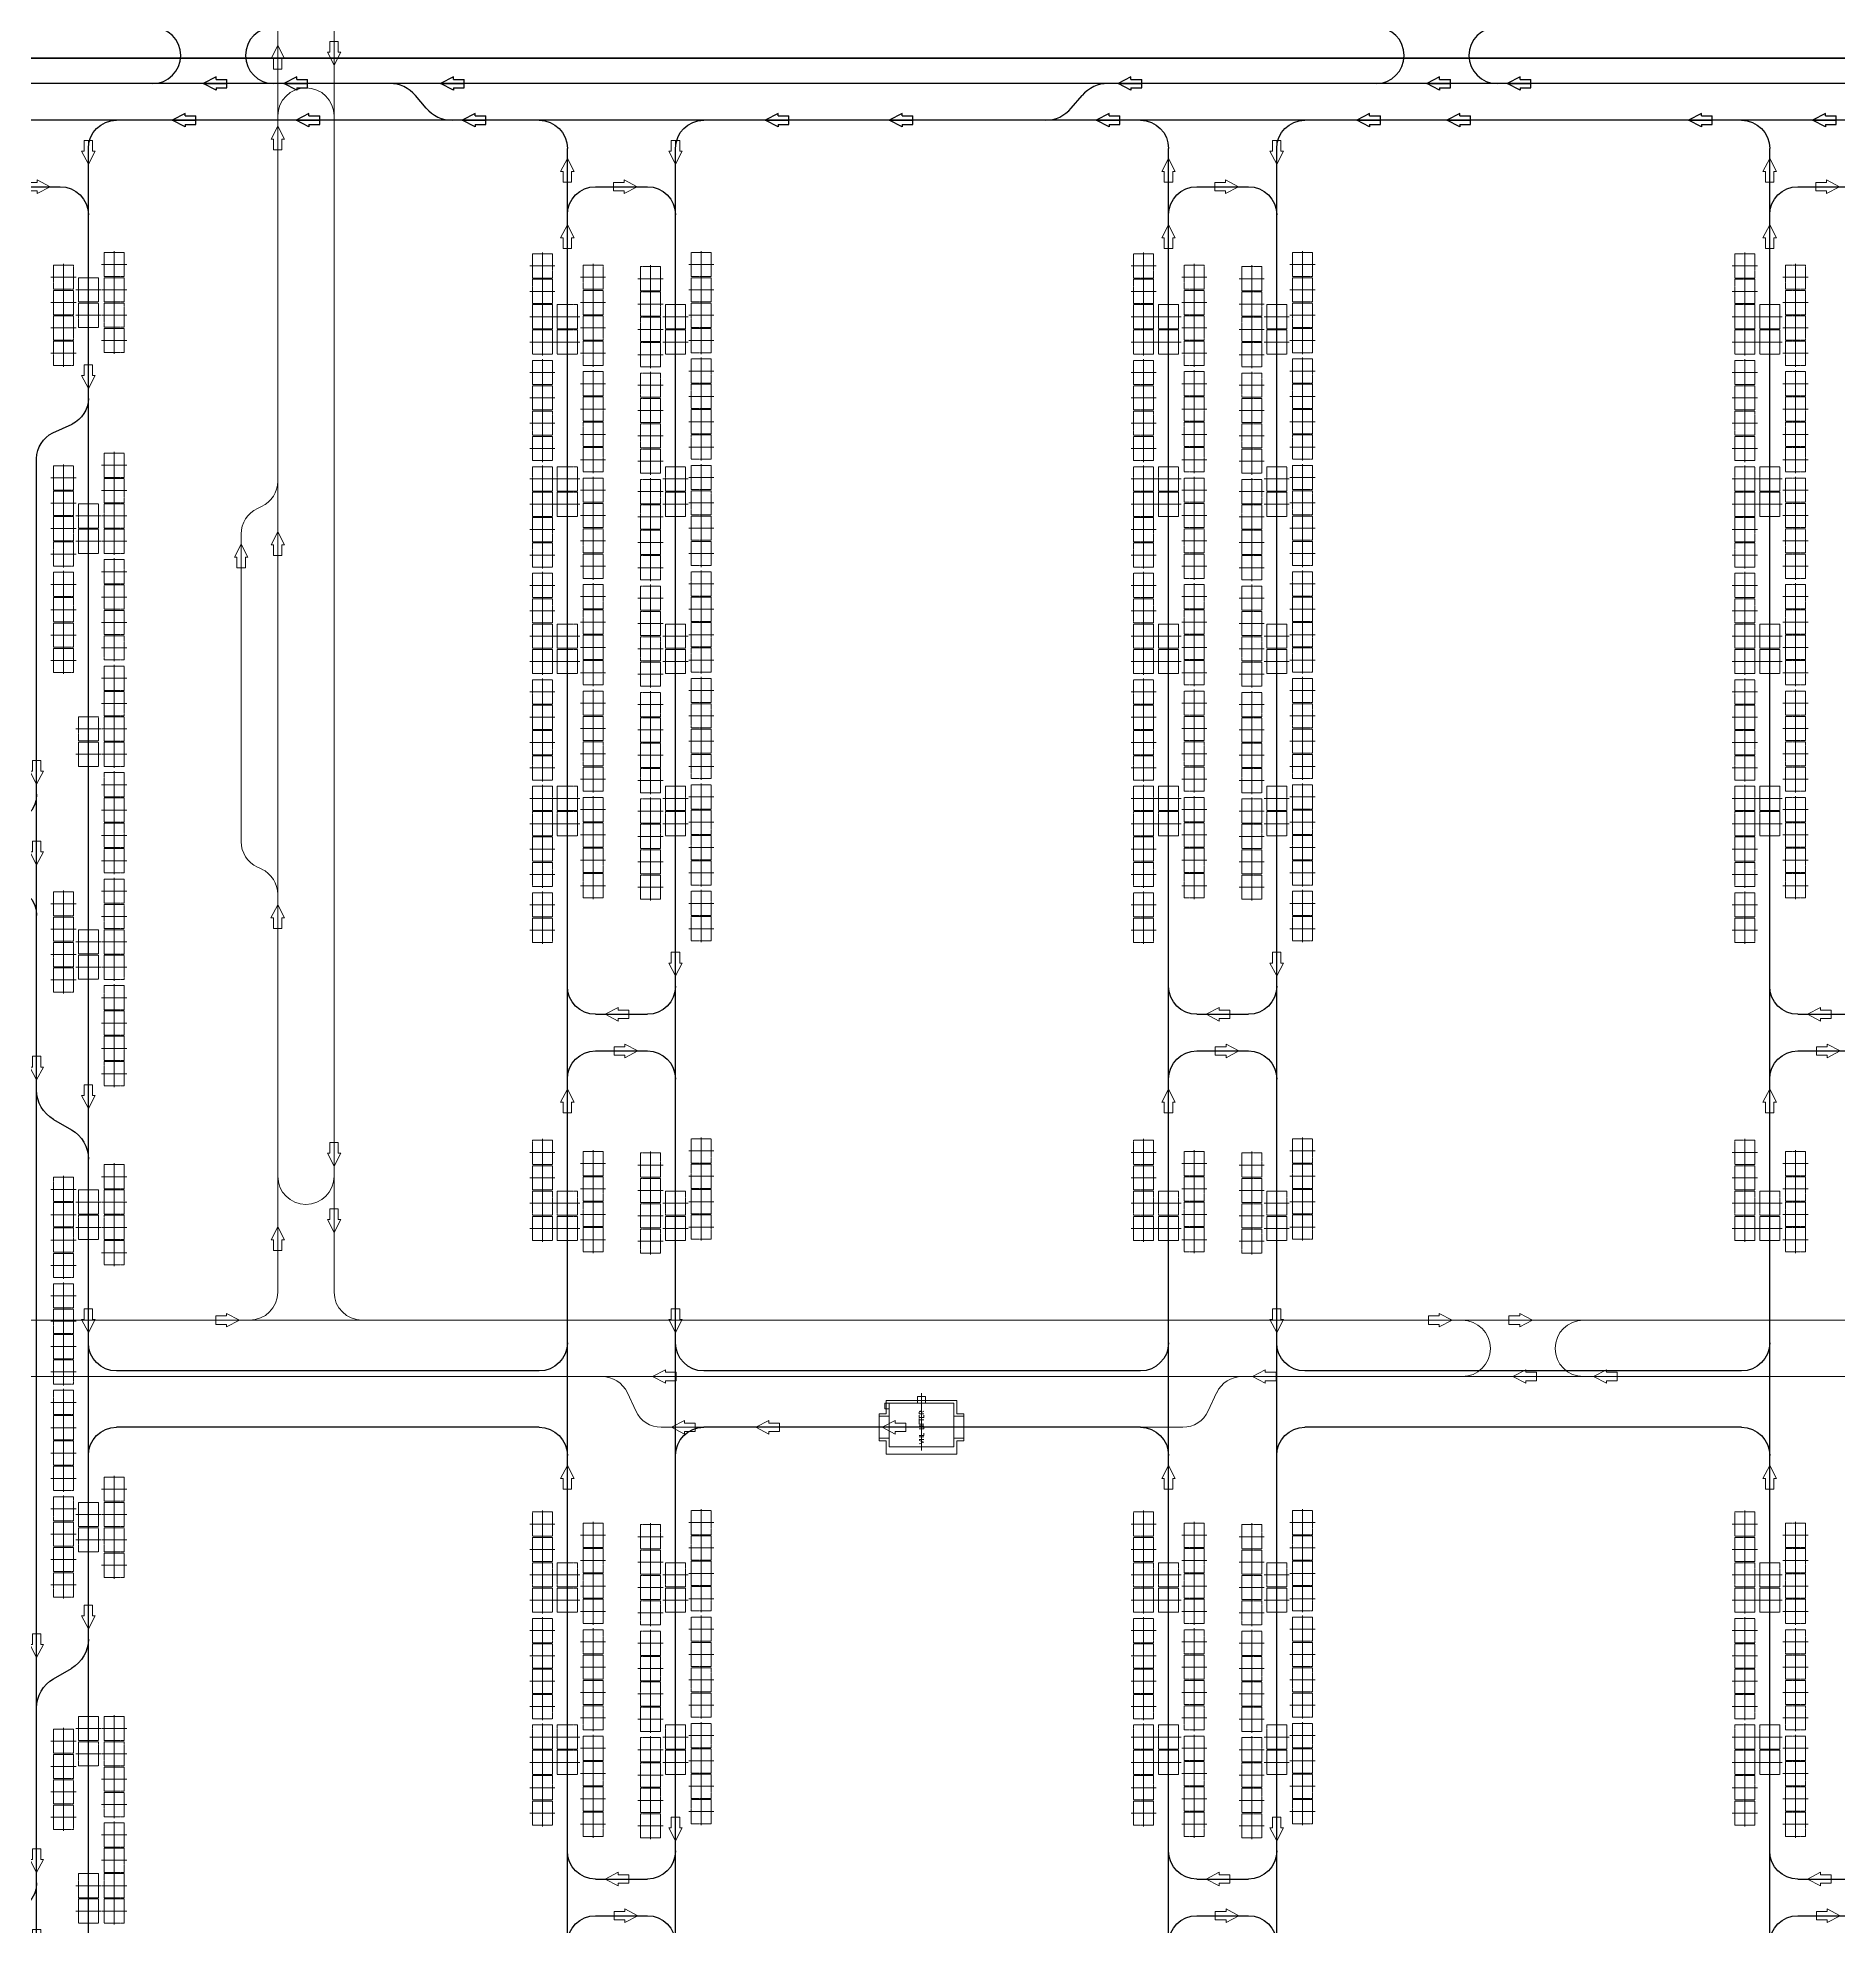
# Model space of a CAD drawing. Header units: millimetres. Extents: x -128 to 670218, y 27186 to 149492.
# Drawn here: x 193963 to 225927, y 46829 to 80349 of the extents above; entities that cross this region are included whole.
import ezdxf
from ezdxf.enums import TextEntityAlignment as Align

# ---------------------------------------------------------------- set-up
doc = ezdxf.new("R2010")
doc.units = ezdxf.units.MM
for name, pattern in [('ACAD_ISO08W100', [36, 24, -3, 6, -3]), ('AM_ISO08W050', [18, 12, -1.5, 3, -1.5]), ('XAT-M16_6F_EQ Layout_20211120$0$ACAD_ISO08W100', [36, 24, -3, 6, -3])]:
    doc.linetypes.add(name, pattern=pattern)
for name, color, linetype, lineweight in [('_CLINE', 4, 'XAT-M16_6F_EQ Layout_20211120$0$ACAD_ISO08W100', 9), ('CL', 4, 'Continuous', 9), ('CLINE', 4, 'ACAD_ISO08W100', 9), ('DIRECT', 40, 'Continuous', 9), ('LINE_EQ', 4, 'AM_ISO08W050', 20), ('LINE_STB', 151, 'Continuous', 30), ('Rail Block(Upper)', 191, 'Continuous', 18), ('Rail_H6022(Upper)', 6, 'Continuous', 18), ('TXT', 3, 'Continuous', 9), ('ZONE', 8, 'Continuous', 9)]:
    doc.layers.add(name, color=color, linetype=linetype, lineweight=lineweight)
doc.layers.add('Rail_H4822(Lower)', color=7, linetype='Continuous')
doc.styles.add('CF-FNT', font='romans.shx', dxfattribs={"width": 0.85, "bigfont": 'bigfont.shx'})

# ---------------------------------------------------------------- blocks, each defined once
blk = doc.blocks.new('*U3')
at = {"color": 0, "linetype": 'ByBlock'}
for p, q in [((-120, -230), (0, 0)), ((0, 0), (0, -420)), ((120, -230), (0, 0)), ((-75, -230), (-120, -230)), ((-75, -230), (-75, -420)), ((75, -230), (75, -420)), ((75, -230), (120, -230)), ((75, -420), (-75, -420))]:
    blk.add_line(p, q, dxfattribs=at)
blk = doc.blocks.new('A$C31676947')
at = {"layer": 'Rail_H4822(Lower)'}
for p, q in [((500, 47250), (500, 500)), ((2420, 47250), (2420, 500)), ((1000, 46570), (1920, 46570)), ((1000, 31870), (1920, 31870)), ((1000, 31220), (1920, 31220)), ((1000, 16520), (1920, 16520)), ((1000, 15870), (1920, 15870)), ((1000, 1180), (1920, 1180))]:
    blk.add_line(p, q, dxfattribs=at)
for centre, start, end in [((0, 47250), 0, 90), ((2920, 47250), 90, 180), ((1000, 46070), 90, 180), ((1920, 46070), 0, 90), ((1000, 32370), 180, 270), ((1920, 32370), 270, 0), ((1000, 30720), 90, 180), ((1920, 30720), 0, 90), ((0, 23700), 270, 0), ((2920, 23700), 180, 270), ((0, 21700), 0, 90), ((2920, 21700), 90, 180), ((1000, 17020), 180, 270), ((1920, 17020), 270, 0), ((1000, 15370), 90, 180), ((1920, 15370), 0, 90), ((1000, 1680), 180, 270), ((1920, 1680), 270, 0), ((0, 500), 270, 0), ((2920, 500), 180, 270)]:
    blk.add_arc(centre, 500, start, end, dxfattribs=at)
at = {"layer": 'DIRECT'}
for p, rotation in [((500, 46970), 180), ((1180, 46570), 89.99999999999999), ((500, 32550), 180), ((500, 23880), 180), ((500, 17200), 180), ((500, 1860), 180), ((500, 680), 180), ((1740, 1180), 270)]:
    blk.add_blockref('*U3', p, dxfattribs=dict(at, rotation=rotation))
for p in [(2420, 47070), (2420, 45890), (2420, 30540), (2420, 21520), (2420, 15190), (2420, 780)]:
    blk.add_blockref('*U3', p, dxfattribs=at)
at = {"layer": 'DIRECT', "lineweight": -2}
for p, rotation in [((1750, 31870), 270), ((1170, 31220), 89.99999999999999), ((1750, 16520), 270), ((1170, 15870), 89.99999999999999)]:
    blk.add_blockref('*U3', p, dxfattribs=dict(at, rotation=rotation))
blk = doc.blocks.new('A$Ca08771bd')
at = {"layer": 'Rail_H4822(Lower)'}
for p, q in [((500, 47250), (500, 500)), ((2920, 47250), (2920, 500)), ((1000, 46570), (2420, 46570)), ((2290, 42199), (2630, 42357)), ((2000, 41745), (2000, 6005)), ((1000, 32935), (1500, 32935)), ((1500, 31785), (1000, 31785)), ((2300, 27664), (2620, 27480)), ((2300, 17736), (2620, 17920)), ((1000, 13615), (1500, 13615)), ((1500, 12465), (1000, 12465)), ((2290, 5552), (2630, 5394)), ((1000, 1180), (2420, 1180))]:
    blk.add_line(p, q, dxfattribs=at)
for centre, radius, start, end in [((0, 47250), 500, 0, 90), ((3420, 47250), 500, 90, 180), ((1000, 46070), 500, 90, 180), ((2420, 46070), 500, 0, 90), ((2420, 42811), 500, 294.8882, 0), ((2500, 41745), 500, 114.8882, 180), ((1000, 33435), 500, 180, 270), ((1500, 33435), 500, 270, 0), ((1000, 31285), 500, 90, 180), ((1500, 31285), 500, 0, 90), ((2600, 28184), 600, 180, 240), ((2320, 26960), 600, 0, 60), ((0, 23700), 500, 270, 0), ((3420, 23700), 500, 180, 270), ((0, 21700), 500, 0, 90), ((3420, 21700), 500, 90, 180), ((2320, 18440), 600, 300, 0), ((2600, 17216), 600, 120, 180), ((1000, 14115), 500, 180, 270), ((1500, 14115), 500, 270, 0), ((1000, 11965), 500, 90, 180), ((1500, 11965), 500, 0, 90), ((2500, 6005), 500, 180, 245.1118), ((2420, 4940), 500, 0, 65.1118), ((1000, 1680), 500, 180, 270), ((2420, 1680), 500, 270, 0), ((0, 500), 500, 270, 0), ((3420, 500), 500, 180, 270)]:
    blk.add_arc(centre, radius, start, end, dxfattribs=at)
at = {"layer": 'DIRECT'}
for p, rotation in [((500, 46970), 180), ((1180, 46570), 90), ((500, 33615), 180), ((1320, 32935), 270), ((500, 32185), 180), ((1180, 31785), 90), ((500, 23880), 180), ((500, 14295), 180), ((1320, 13615), 270), ((500, 12865), 180), ((1180, 12465), 90), ((500, 1860), 180), ((500, 680), 180), ((2240, 1180), 270)]:
    blk.add_blockref('*U3', p, dxfattribs=dict(at, rotation=rotation))
for p in [(2920, 47070), (2920, 45890), (2920, 41911), (2000, 32535), (2000, 31105), (2920, 21520), (2000, 13215), (2000, 11785), (2920, 780)]:
    blk.add_blockref('*U3', p, dxfattribs=at)
at = {"layer": 'DIRECT', "lineweight": -2}
for p in [(2000, 27287), (2920, 26780), (2920, 17543), (2000, 17036), (2920, 4760)]:
    blk.add_blockref('*U3', p, dxfattribs=at)
blk = doc.blocks.new('*U545')
at = {"color": 0, "linetype": 'ByBlock'}
for p, q in [((-120, -230), (0, 0)), ((0, 0), (0, -420)), ((120, -230), (0, 0)), ((-75, -230), (-120, -230)), ((-75, -230), (-75, -420)), ((75, -230), (75, -420)), ((75, -230), (120, -230)), ((75, -420), (-75, -420))]:
    blk.add_line(p, q, dxfattribs=at)
blk = doc.blocks.new('*U547')
at = {"color": 0, "linetype": 'ByBlock'}
for p, q in [((-120, -230), (0, 0)), ((0, 0), (0, -420)), ((120, -230), (0, 0)), ((-75, -230), (-120, -230)), ((-75, -230), (-75, -420)), ((75, -230), (75, -420)), ((75, -230), (120, -230)), ((75, -420), (-75, -420))]:
    blk.add_line(p, q, dxfattribs=at)
blk = doc.blocks.new('*U414')
at = {"color": 0, "linetype": 'ByBlock'}
for p, q in [((-120, -230), (0, 0)), ((0, 0), (0, -420)), ((120, -230), (0, 0)), ((-75, -230), (-120, -230)), ((-75, -230), (-75, -420)), ((75, -230), (75, -420)), ((75, -230), (120, -230)), ((75, -420), (-75, -420))]:
    blk.add_line(p, q, dxfattribs=at)
blk = doc.blocks.new('*U416')
at = {"color": 0, "linetype": 'ByBlock'}
for p, q in [((-120, -230), (0, 0)), ((0, 0), (0, -420)), ((120, -230), (0, 0)), ((-75, -230), (-120, -230)), ((-75, -230), (-75, -420)), ((75, -230), (75, -420)), ((75, -230), (120, -230)), ((75, -420), (-75, -420))]:
    blk.add_line(p, q, dxfattribs=at)
blk = doc.blocks.new('*U428')
at = {"color": 0, "linetype": 'ByBlock'}
for p, q in [((-120, -230), (0, 0)), ((0, 0), (0, -420)), ((120, -230), (0, 0)), ((-75, -230), (-120, -230)), ((-75, -230), (-75, -420)), ((75, -230), (75, -420)), ((75, -230), (120, -230)), ((75, -420), (-75, -420))]:
    blk.add_line(p, q, dxfattribs=at)
blk = doc.blocks.new('*U430')
at = {"color": 0, "linetype": 'ByBlock'}
for p, q in [((-120, -230), (0, 0)), ((0, 0), (0, -420)), ((120, -230), (0, 0)), ((-75, -230), (-120, -230)), ((-75, -230), (-75, -420)), ((75, -230), (75, -420)), ((75, -230), (120, -230)), ((75, -420), (-75, -420))]:
    blk.add_line(p, q, dxfattribs=at)
blk = doc.blocks.new('*U432')
at = {"color": 0, "linetype": 'ByBlock'}
for p, q in [((-120, -230), (0, 0)), ((0, 0), (0, -420)), ((120, -230), (0, 0)), ((-75, -230), (-120, -230)), ((-75, -230), (-75, -420)), ((75, -230), (75, -420)), ((75, -230), (120, -230)), ((75, -420), (-75, -420))]:
    blk.add_line(p, q, dxfattribs=at)
blk = doc.blocks.new('*U434')
at = {"color": 0, "linetype": 'ByBlock'}
for p, q in [((-120, -230), (0, 0)), ((0, 0), (0, -420)), ((120, -230), (0, 0)), ((-75, -230), (-120, -230)), ((-75, -230), (-75, -420)), ((75, -230), (75, -420)), ((75, -230), (120, -230)), ((75, -420), (-75, -420))]:
    blk.add_line(p, q, dxfattribs=at)
blk = doc.blocks.new('*U796')
at = {"color": 0, "linetype": 'ByBlock'}
for p, q in [((-120, -230), (0, 0)), ((0, 0), (0, -420)), ((120, -230), (0, 0)), ((-75, -230), (-120, -230)), ((-75, -230), (-75, -420)), ((75, -230), (75, -420)), ((75, -230), (120, -230)), ((75, -420), (-75, -420))]:
    blk.add_line(p, q, dxfattribs=at)
blk = doc.blocks.new('*U798')
at = {"color": 0, "linetype": 'ByBlock'}
for p, q in [((-120, -230), (0, 0)), ((0, 0), (0, -420)), ((120, -230), (0, 0)), ((-75, -230), (-120, -230)), ((-75, -230), (-75, -420)), ((75, -230), (75, -420)), ((75, -230), (120, -230)), ((75, -420), (-75, -420))]:
    blk.add_line(p, q, dxfattribs=at)
blk = doc.blocks.new('*U630')
at = {"color": 0, "linetype": 'ByBlock'}
for p, q in [((-120, -230), (0, 0)), ((0, 0), (0, -420)), ((120, -230), (0, 0)), ((-75, -230), (-120, -230)), ((-75, -230), (-75, -420)), ((75, -230), (75, -420)), ((75, -230), (120, -230)), ((75, -420), (-75, -420))]:
    blk.add_line(p, q, dxfattribs=at)
blk = doc.blocks.new('*U632')
at = {"color": 0, "linetype": 'ByBlock'}
for p, q in [((-120, -230), (0, 0)), ((0, 0), (0, -420)), ((120, -230), (0, 0)), ((-75, -230), (-120, -230)), ((-75, -230), (-75, -420)), ((75, -230), (75, -420)), ((75, -230), (120, -230)), ((75, -420), (-75, -420))]:
    blk.add_line(p, q, dxfattribs=at)
blk = doc.blocks.new('*U353')
at = {"color": 0, "linetype": 'ByBlock'}
for p, q in [((-120, -230), (0, 0)), ((0, 0), (0, -420)), ((120, -230), (0, 0)), ((-75, -230), (-120, -230)), ((-75, -230), (-75, -420)), ((75, -230), (75, -420)), ((75, -230), (120, -230)), ((75, -420), (-75, -420))]:
    blk.add_line(p, q, dxfattribs=at)
blk = doc.blocks.new('*U320')
at = {"color": 0, "linetype": 'ByBlock'}
for p, q in [((-120, -230), (0, 0)), ((0, 0), (0, -420)), ((120, -230), (0, 0)), ((-75, -230), (-120, -230)), ((-75, -230), (-75, -420)), ((75, -230), (75, -420)), ((75, -230), (120, -230)), ((75, -420), (-75, -420))]:
    blk.add_line(p, q, dxfattribs=at)
blk = doc.blocks.new('*U323')
at = {"color": 0, "linetype": 'ByBlock'}
for p, q in [((-120, -230), (0, 0)), ((0, 0), (0, -420)), ((120, -230), (0, 0)), ((-75, -230), (-120, -230)), ((-75, -230), (-75, -420)), ((75, -230), (75, -420)), ((75, -230), (120, -230)), ((75, -420), (-75, -420))]:
    blk.add_line(p, q, dxfattribs=at)
blk = doc.blocks.new('*U324')
at = {"color": 0, "linetype": 'ByBlock'}
for p, q in [((-120, -230), (0, 0)), ((0, 0), (0, -420)), ((120, -230), (0, 0)), ((-75, -230), (-120, -230)), ((-75, -230), (-75, -420)), ((75, -230), (75, -420)), ((75, -230), (120, -230)), ((75, -420), (-75, -420))]:
    blk.add_line(p, q, dxfattribs=at)
blk = doc.blocks.new('EG-TR_ARW_1-2')
at = {"color": 0, "linetype": 'ByBlock'}
for p, q in [((-120, -230), (0, 0)), ((0, 0), (0, -420)), ((120, -230), (0, 0)), ((-75, -230), (-120, -230)), ((-75, -230), (-75, -420)), ((75, -230), (75, -420)), ((75, -230), (120, -230)), ((75, -420), (-75, -420))]:
    blk.add_line(p, q, dxfattribs=at)
blk = doc.blocks.new('A$C90e8e326')
at = {"layer": 'Rail_H6022(Upper)'}
for p, q in [((197186, 75000), (197186, 28750)), ((198186, 75000), (198186, 28750)), ((196825, 42659), (196896, 42691)), ((196536, 36745), (196536, 42205)), ((196825, 36291), (196896, 36259)), ((6741, 28250), (324586, 28250)), ((5741, 27250), (261647, 27250)), ((203542, 26640), (203393, 26960)), ((213705, 26640), (213854, 26960)), ((203995, 26350), (213252, 26350))]:
    blk.add_line(p, q, dxfattribs=at)
for centre, start, end in [((197686, 49625), 0, 180), ((196686, 43145), 294.8882, 0), ((197036, 42205), 114.8882, 180), ((197036, 36745), 180, 245.1118), ((196686, 35805), 0, 65.1118), ((197686, 30805), 180, 0), ((196686, 28750), 270, 0), ((198686, 28750), 180, 270), ((218214, 27750), 270, 90), ((220364, 27750), 90, 270), ((202939, 26750), 24.8882, 90), ((214308, 26750), 90, 155.1118), ((203995, 26850), 204.8882, 270), ((213252, 26850), 270, 335.1118)]:
    blk.add_arc(centre, 500, start, end, dxfattribs=at)
at = {"layer": 'Rail_H6022(Upper)', "xscale": -1}
for p in [(197186, 50875), (197186, 49445), (197186, 42245), (196536, 42025), (197185, 35625), (197186, 29905)]:
    blk.add_blockref('EG-TR_ARW_1-2', p, dxfattribs=at)
at = {"layer": 'Rail_H6022(Upper)'}
for p, xscale, rotation in [((198186, 50525), -1, 180), ((198186, 30985), -1, 180), ((198186, 29805), -1, 180), ((196506, 28250), -1, 270), ((218034, 28250), -1, 270), ((219464, 28250), -1, 270), ((203839, 27250), -1.000000000000001, 90), ((219114, 27250), -1.000000000000001, 90), ((220544, 27250), -1.000000000000001, 90), ((204175, 26350), -1.000000000000001, 90)]:
    blk.add_blockref('EG-TR_ARW_1-2', p, dxfattribs=dict(at, xscale=xscale, rotation=rotation))
at = {"layer": 'Rail_H6022(Upper)', "lineweight": -2, "xscale": -1.000000000000001, "rotation": 90}
for p in [(214488, 27250), (205675, 26350)]:
    blk.add_blockref('EG-TR_ARW_1-2', p, dxfattribs=at)
blk = doc.blocks.new('*U825')
at = {"color": 0, "linetype": 'ByBlock', "lineweight": -2}
for points in [[(196, 575), (196, 750), (-196, 750), (-196, 575)], [(-350, -575), (-350, 575), (425, 575), (425, -575)], [(545, -72), (545, 72), (425, 72), (425, -72)], [(196, -750), (196, -575), (-196, -575), (-196, -750)]]:
    blk.add_lwpolyline(points, close=True, dxfattribs=at)
at = {"color": 0}
blk.add_lwpolyline([(325, 650), (325, 575), (425, 575), (425, 650)], close=True, dxfattribs=at)
at = {"layer": 'CL'}
blk.add_line((0, 750), (0, -750), dxfattribs=at)
at = {"layer": 'CLINE'}
blk.add_line((-411, 0), (604, 0), dxfattribs=at)
at = {"layer": 'ZONE'}
for p, q in [((-240, 625), (-240, 750)), ((-240, 750), (240, 750)), ((240, 750), (240, 625)), ((-240, 625), (-475, 625)), ((-475, 625), (-475, -625)), ((240, 625), (475, 625)), ((475, 625), (475, -625)), ((-475, -625), (-240, -625)), ((-240, -625), (-240, -750)), ((240, -750), (240, -625)), ((475, -625), (240, -625)), ((-240, -750), (240, -750))]:
    blk.add_line(p, q, dxfattribs=at)
at = {"layer": 'DIRECT', "lineweight": -2}
blk.add_blockref('EG-TR_ARW_1-2', (0, 700), dxfattribs=at)
at = {"layer": 'TXT', "style": 'CF-FNT', "flags": 8}
blk.add_attdef('UNITID', text='', height=80, dxfattribs=at).set_placement((0, 0), align=Align.MIDDLE_CENTER)
blk = doc.blocks.new('XAT-M16_6F_EQ Layout_20211120$0$EG-12_FOUP_(01)-pv')
at = {"layer": '_CLINE'}
for p, q in [((0, 211), (0, -235)), ((-239, -12), (239, -12))]:
    blk.add_line(p, q, dxfattribs=at)
at = {"layer": 'LINE_EQ'}
blk.add_lwpolyline([(-215, 166), (-215, -190), (215, -190), (215, 166)], close=True, dxfattribs=at)
blk = doc.blocks.new('A$Ca79c4620')
at = {"rotation": 89.99999999999999}
for p in [(945, -882), (945, -1332), (945, -1782), (945, -2232)]:
    blk.add_blockref('XAT-M16_6F_EQ Layout_20211120$0$EG-12_FOUP_(01)-pv', p, dxfattribs=at)
blk = doc.blocks.new('A$Cb83e1a90')
at = {"rotation": 89.99999999999999}
for p in [(-955, -909), (-955, -1359), (-955, -1809), (-955, -2259)]:
    blk.add_blockref('XAT-M16_6F_EQ Layout_20211120$0$EG-12_FOUP_(01)-pv', p, dxfattribs=at)

msp = doc.modelspace()

# ---------------------------------------------------------------- linework, layer by layer
for points in [[(134983, 132785), (262984, 132785), (262984, 79986), (134983, 79986)], [(188839, 79986), (252566, 79986), (252566, 27186), (188839, 27186)]]:
    msp.add_lwpolyline(points, close=True)
at = {"layer": 'Rail_H4822(Lower)'}
for p, q in [((326175, 79536), (76271, 79536)), ((200861, 79098), (200669, 79325)), ((212312, 79098), (212504, 79325)), ((337538, 78886), (75798, 78886)), ((202865, 56686), (195362, 56686)), ((213538, 56686), (205785, 56686)), ((224211, 56686), (216458, 56686)), ((202865, 55686), (195362, 55686)), ((213538, 55686), (205785, 55686)), ((224211, 55686), (216458, 55686))]:
    msp.add_line(p, q, dxfattribs=at)
for centre, radius, start, end in [((196001, 80036), 500, 270, 90), ((198151, 80036), 500, 90, 270), ((217721, 80036), 500, 270, 90), ((219871, 80036), 500, 90, 270), ((200211, 78937), 600, 40.3016, 90), ((212961, 78937), 600, 90, 139.6984), ((201318, 79487), 600, 220.3016, 270), ((211854, 79487), 600, 270, 319.6984)]:
    msp.add_arc(centre, radius, start, end, dxfattribs=at)

# ---------------------------------------------------------------- block references
at = {"layer": 'LINE_EQ', "rotation": 89.99999999999999}
for p in [(194850, 75874), (194850, 75424), (203353, 75398), (205273, 75398), (214026, 75398), (215946, 75398), (224699, 75398), (203353, 74948), (205273, 74948), (214026, 74948), (215946, 74948), (224699, 74948), (203353, 72518), (205273, 72518), (214026, 72518), (215946, 72518), (224699, 72518), (194850, 71862), (203353, 72068), (205273, 72068), (214026, 72068), (215946, 72068), (224699, 72068), (194850, 71412), (203353, 69728), (205273, 69728), (214026, 69728), (215946, 69728), (224699, 69728), (203353, 69278), (205273, 69278), (214026, 69278), (215946, 69278), (224699, 69278), (194850, 68082), (194850, 67632), (203353, 66848), (205273, 66848), (214026, 66848), (215946, 66848), (224699, 66848), (203353, 66398), (205273, 66398), (214026, 66398), (215946, 66398), (224699, 66398), (194850, 64302), (194850, 63852), (194850, 59683), (203353, 59664), (205273, 59664), (214026, 59664), (215946, 59664), (224699, 59664), (194850, 59233), (203353, 59214), (205273, 59214), (214026, 59214), (215946, 59214), (224699, 59214), (194850, 54137), (194850, 53687), (203353, 53067), (205273, 53067), (214026, 53067), (215946, 53067), (224699, 53067), (203353, 52617), (205273, 52617), (214026, 52617), (215946, 52617), (224699, 52617), (194850, 50339), (203353, 50187), (205273, 50187), (214026, 50187), (215946, 50187), (224699, 50187), (194850, 49889), (203353, 49737), (205273, 49737), (214026, 49737), (215946, 49737), (224699, 49737), (194850, 47549), (194850, 47099)]:
    msp.add_blockref('XAT-M16_6F_EQ Layout_20211120$0$EG-12_FOUP_(01)-pv', p, dxfattribs=at)
at = {"layer": 'LINE_STB'}
for name, p in [('A$Ca79c4620', (194362, 77207)), ('A$Cb83e1a90', (195362, 77008)), ('A$Cb83e1a90', (195362, 73445)), ('A$Cb83e1a90', (196262, 73670)), ('A$Cb83e1a90', (196262, 71780)), ('A$Cb83e1a90', (195362, 71555)), ('A$Cb83e1a90', (196262, 69890)), ('A$Cb83e1a90', (196262, 68000)), ('A$Cb83e1a90', (196262, 66110)), ('A$Cb83e1a90', (195362, 65885)), ('A$Cb83e1a90', (196262, 64220)), ('A$Cb83e1a90', (196262, 61042)), ('A$Cb83e1a90', (195362, 60817)), ('A$Cb83e1a90', (195362, 58927)), ('A$Cb83e1a90', (195362, 57037)), ('A$Cb83e1a90', (196262, 55496)), ('A$Cb83e1a90', (195362, 55147)), ('A$Cb83e1a90', (195362, 51023)), ('A$Cb83e1a90', (196262, 51248)), ('A$Cb83e1a90', (196262, 49358))]:
    msp.add_blockref(name, p, dxfattribs=at)
at = {"layer": 'LINE_STB', "rotation": 89.99999999999999}
for p in [(202910, 76298), (205730, 76324), (213583, 76298), (216403, 76324), (224256, 76298), (203810, 76099), (204830, 76073), (205730, 75874), (214483, 76099), (215503, 76073), (216403, 75874), (225156, 76099), (202910, 75848), (203810, 75649), (204830, 75623), (213583, 75848), (214483, 75649), (215503, 75623), (224256, 75848), (225156, 75649), (202910, 75398), (203810, 75199), (205730, 75424), (213583, 75398), (214483, 75199), (216403, 75424), (224256, 75398), (225156, 75199), (202910, 74948), (204830, 75173), (205730, 74974), (213583, 74948), (215503, 75173), (216403, 74974), (224256, 74948), (203810, 74749), (204830, 74723), (214483, 74749), (215503, 74723), (225156, 74749), (202910, 74408), (203810, 74209), (204830, 74183), (205730, 74434), (213583, 74408), (214483, 74209), (215503, 74183), (216403, 74434), (224256, 74408), (225156, 74209), (202910, 73958), (205730, 73984), (213583, 73958), (216403, 73984), (224256, 73958), (202910, 73508), (203810, 73759), (204830, 73733), (205730, 73534), (213583, 73508), (214483, 73759), (215503, 73733), (216403, 73534), (224256, 73508), (225156, 73759), (203810, 73309), (204830, 73283), (214483, 73309), (215503, 73283), (225156, 73309), (202910, 73058), (203810, 72859), (205730, 73084), (213583, 73058), (214483, 72859), (216403, 73084), (224256, 73058), (225156, 72859), (202910, 72518), (204830, 72833), (205730, 72544), (213583, 72518), (215503, 72833), (216403, 72544), (224256, 72518), (203810, 72319), (204830, 72293), (214483, 72319), (215503, 72293), (225156, 72319), (202910, 72068), (203810, 71869), (204830, 71843), (205730, 72094), (213583, 72068), (214483, 71869), (215503, 71843), (216403, 72094), (224256, 72068), (225156, 71869), (202910, 71618), (205730, 71644), (213583, 71618), (216403, 71644), (224256, 71618), (202910, 71168), (203810, 71419), (204830, 71393), (205730, 71194), (213583, 71168), (214483, 71419), (215503, 71393), (216403, 71194), (224256, 71168), (225156, 71419), (203810, 70969), (204830, 70943), (214483, 70969), (215503, 70943), (225156, 70969), (202910, 70628), (205730, 70654), (213583, 70628), (216403, 70654), (224256, 70628), (202910, 70178), (203810, 70429), (204830, 70403), (205730, 70204), (213583, 70178), (214483, 70429), (215503, 70403), (216403, 70204), (224256, 70178), (225156, 70429), (203810, 69979), (204830, 69953), (214483, 69979), (215503, 69953), (225156, 69979), (202910, 69728), (203810, 69529), (204830, 69503), (205730, 69754), (213583, 69728), (214483, 69529), (215503, 69503), (216403, 69754), (224256, 69728), (225156, 69529), (202910, 69278), (205730, 69304), (213583, 69278), (216403, 69304), (224256, 69278), (203810, 69079), (204830, 69053), (214483, 69079), (215503, 69053), (225156, 69079), (202910, 68738), (203810, 68539), (204830, 68513), (205730, 68764), (213583, 68738), (214483, 68539), (215503, 68513), (216403, 68764), (224256, 68738), (225156, 68539), (202910, 68288), (205730, 68314), (213583, 68288), (216403, 68314), (224256, 68288), (202910, 67838), (203810, 68089), (204830, 68063), (205730, 67864), (213583, 67838), (214483, 68089), (215503, 68063), (216403, 67864), (224256, 67838), (225156, 68089), (203810, 67639), (204830, 67613), (214483, 67639), (215503, 67613), (225156, 67639), (202910, 67388), (203810, 67189), (204830, 67163), (205730, 67414), (213583, 67388), (214483, 67189), (215503, 67163), (216403, 67414), (224256, 67388), (225156, 67189), (202910, 66848), (205730, 66874), (213583, 66848), (216403, 66874), (224256, 66848), (203810, 66649), (204830, 66623), (214483, 66649), (215503, 66623), (225156, 66649), (202910, 66398), (203810, 66199), (204830, 66173), (205730, 66424), (213583, 66398), (214483, 66199), (215503, 66173), (216403, 66424), (224256, 66398), (225156, 66199), (202910, 65948), (205730, 65974), (213583, 65948), (216403, 65974), (224256, 65948), (202910, 65498), (203810, 65749), (204830, 65723), (205730, 65524), (213583, 65498), (214483, 65749), (215503, 65723), (216403, 65524), (224256, 65498), (225156, 65749), (203810, 65299), (204830, 65273), (214483, 65299), (215503, 65273), (225156, 65299), (202910, 64958), (205730, 64984), (213583, 64958), (216403, 64984), (224256, 64958), (202910, 64508), (205730, 64534), (213583, 64508), (216403, 64534), (224256, 64508), (202910, 60564), (205730, 60590), (213583, 60564), (216403, 60590), (224256, 60564), (202910, 60114), (203810, 60365), (204830, 60339), (205730, 60140), (213583, 60114), (214483, 60365), (215503, 60339), (216403, 60140), (224256, 60114), (225156, 60365), (203810, 59915), (204830, 59889), (214483, 59915), (215503, 59889), (225156, 59915), (202910, 59664), (203810, 59465), (204830, 59439), (205730, 59690), (213583, 59664), (214483, 59465), (215503, 59439), (216403, 59690), (224256, 59664), (225156, 59465), (202910, 59214), (205730, 59240), (213583, 59214), (216403, 59240), (224256, 59214), (203810, 59015), (204830, 58989), (214483, 59015), (215503, 58989), (225156, 59015), (202910, 53967), (203810, 53768), (204830, 53742), (205730, 53993), (213583, 53967), (214483, 53768), (215503, 53742), (216403, 53993), (224256, 53967), (225156, 53768), (202910, 53517), (205730, 53543), (213583, 53517), (216403, 53543), (224256, 53517), (202910, 53067), (203810, 53318), (204830, 53292), (205730, 53093), (213583, 53067), (214483, 53318), (215503, 53292), (216403, 53093), (224256, 53067), (225156, 53318), (203810, 52868), (204830, 52842), (214483, 52868), (215503, 52842), (225156, 52868), (202910, 52617), (203810, 52418), (204830, 52392), (205730, 52643), (213583, 52617), (214483, 52418), (215503, 52392), (216403, 52643), (224256, 52617), (225156, 52418), (202910, 52077), (205730, 52103), (213583, 52077), (216403, 52103), (224256, 52077), (203810, 51878), (204830, 51852), (214483, 51878), (215503, 51852), (225156, 51878), (202910, 51627), (203810, 51428), (204830, 51402), (205730, 51653), (213583, 51627), (214483, 51428), (215503, 51402), (216403, 51653), (224256, 51627), (225156, 51428), (202910, 51177), (205730, 51203), (213583, 51177), (216403, 51203), (224256, 51177), (202910, 50727), (203810, 50978), (204830, 50952), (205730, 50753), (213583, 50727), (214483, 50978), (215503, 50952), (216403, 50753), (224256, 50727), (225156, 50978), (203810, 50528), (204830, 50502), (214483, 50528), (215503, 50502), (225156, 50528), (202910, 50187), (205730, 50213), (213583, 50187), (216403, 50213), (224256, 50187), (202910, 49737), (203810, 49988), (204830, 49962), (205730, 49763), (213583, 49737), (214483, 49988), (215503, 49962), (216403, 49763), (224256, 49737), (225156, 49988), (203810, 49538), (204830, 49512), (214483, 49538), (215503, 49512), (225156, 49538), (202910, 49287), (203810, 49088), (204830, 49062), (205730, 49313), (213583, 49287), (214483, 49088), (215503, 49062), (216403, 49313), (224256, 49287), (225156, 49088), (202910, 48837), (205730, 48863), (213583, 48837), (216403, 48863), (224256, 48837), (203810, 48638), (204830, 48612), (214483, 48638), (215503, 48612), (225156, 48638)]:
    msp.add_blockref('XAT-M16_6F_EQ Layout_20211120$0$EG-12_FOUP_(01)-pv', p, dxfattribs=at)
at = {"layer": 'Rail Block(Upper)'}
ref = msp.add_blockref('*U825', (209652, 55686), dxfattribs=dict(at, rotation=89.99999999999999))
ref.add_attrib('UNITID', 'VHL LIFTER', dxfattribs={"layer": 'TXT', "height": 80, "rotation": 90, "style": 'CF-FNT'}).set_placement((209652, 55686), align=Align.MIDDLE_CENTER)
at = {"layer": 'Rail_H4822(Lower)'}
msp.add_blockref('A$C90e8e326', (1038, 29336), dxfattribs=at)
at = {"layer": 'Rail_H4822(Lower)', "xscale": -1}
for name, p, rotation in [('*U416', (196901, 79536), 90), ('*U547', (198331, 79536), 90), ('*U324', (201111, 79536), 90), ('*U320', (213141, 79536), 90), ('*U414', (218621, 79536), 90), ('*U545', (220051, 79536), 90), ('A$Ca08771bd', (191942, 78886), 180), ('*U434', (196348, 78886), 90), ('*U632', (198548, 78886), 90), ('*U323', (201498, 78886), 90), ('A$C31676947', (202865, 78886), 180), ('*U432', (206878, 78886), 90), ('*U630', (209078, 78886), 90), ('*U353', (212754, 78886), 90), ('A$C31676947', (213538, 78886), 180), ('*U430', (217378, 78886), 90), ('*U798', (218978, 78886), 90), ('*U428', (223268, 78886), 90), ('A$C31676947', (224211, 78886), 180), ('*U796', (225468, 78886), 90)]:
    msp.add_blockref(name, p, dxfattribs=dict(at, rotation=rotation))

doc.saveas('drawing.dxf')
